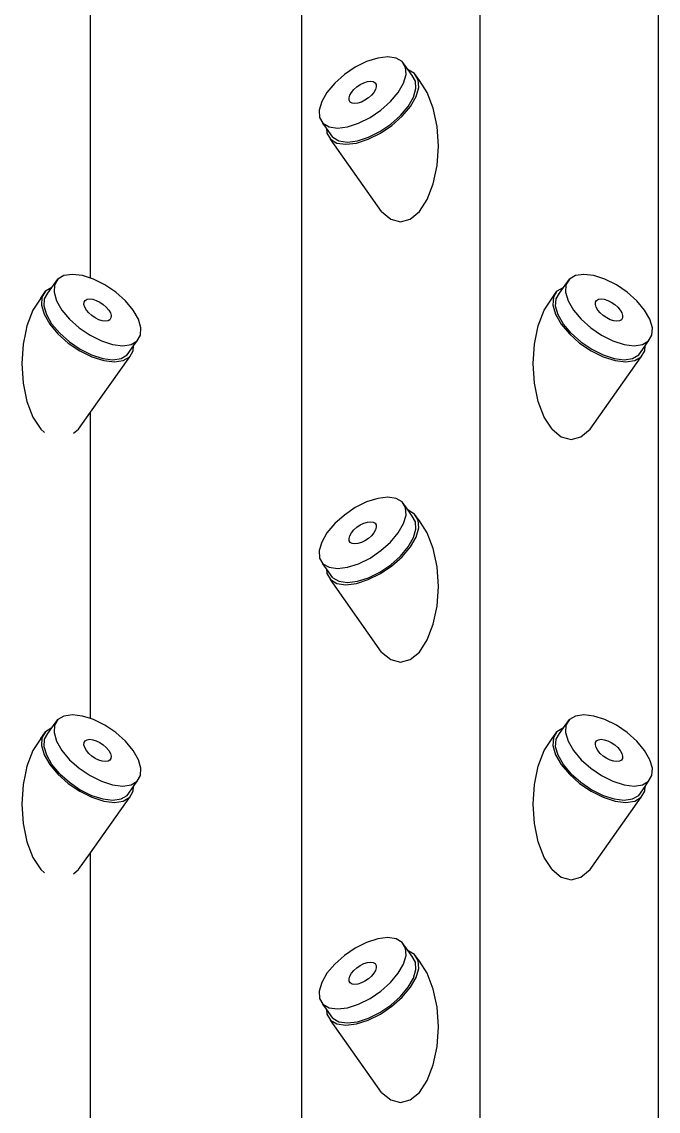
# Model space of a CAD drawing. Header units: metres. Extents: x -175 to 101, y -7 to 93.
# Drawn here: x 2.62 to 2.941, y 1.053 to 1.602 of the extents above; entities that cross this region are included whole.
import ezdxf

# ---------------------------------------------------------------- set-up
doc = ezdxf.new("R2010")
doc.units = ezdxf.units.M

msp = doc.modelspace()

# ---------------------------------------------------------------- linework, layer by layer
for p, q in [((2.76103, 0.0428), (2.76103, 1.98869)), ((2.85083, 0.0428), (2.85083, 1.98869)), ((2.94064, 1.98869), (2.94064, 0.0428)), ((2.6545, 1.47276), (2.6545, 1.6272)), ((2.79366, 1.58198), (2.78792, 1.57912)), ((2.79926, 1.58377), (2.79366, 1.58198)), ((2.80434, 1.58439), (2.79926, 1.58377)), ((2.80855, 1.58377), (2.80434, 1.58439)), ((2.81162, 1.58198), (2.80855, 1.58377)), ((2.81332, 1.57912), (2.81162, 1.58198)), ((2.81461, 1.57779), (2.81162, 1.58198)), ((2.78792, 1.57912), (2.78243, 1.5754)), ((2.81354, 1.5754), (2.81332, 1.57912)), ((2.81461, 1.57779), (2.81458, 1.57779)), ((2.81787, 1.57588), (2.81461, 1.57779)), ((2.81662, 1.57491), (2.81461, 1.57779)), ((2.77758, 1.57107), (2.77368, 1.56642)), ((2.78243, 1.5754), (2.77758, 1.57107)), ((2.79048, 1.57039), (2.79227, 1.57129)), ((2.79227, 1.57129), (2.79402, 1.57185)), ((2.79402, 1.57185), (2.79561, 1.57204)), ((2.79561, 1.57204), (2.79693, 1.57185)), ((2.79693, 1.57185), (2.79788, 1.57129)), ((2.79788, 1.57129), (2.79841, 1.57039)), ((2.8096, 1.56642), (2.81227, 1.57107)), ((2.81227, 1.57107), (2.81354, 1.5754)), ((2.81832, 1.57205), (2.81662, 1.57491)), ((2.81967, 1.57285), (2.81787, 1.57588)), ((2.82028, 1.57246), (2.81787, 1.57588)), ((2.81854, 1.56833), (2.81832, 1.57205)), ((2.81991, 1.5689), (2.81967, 1.57285)), ((2.82423, 1.5664), (2.82028, 1.57246)), ((2.77368, 1.56642), (2.771, 1.56178)), ((2.78519, 1.56497), (2.78603, 1.56642)), ((2.78603, 1.56642), (2.78724, 1.56788)), ((2.78724, 1.56788), (2.78876, 1.56923)), ((2.78876, 1.56923), (2.79048, 1.57039)), ((2.79725, 1.56642), (2.79603, 1.56497)), ((2.79809, 1.56788), (2.79725, 1.56642)), ((2.79848, 1.56923), (2.79809, 1.56788)), ((2.79841, 1.57039), (2.79848, 1.56923)), ((2.8057, 1.56178), (2.8096, 1.56642)), ((2.81727, 1.564), (2.81854, 1.56833)), ((2.81856, 1.56429), (2.81991, 1.5689)), ((2.82727, 1.55849), (2.82423, 1.5664)), ((2.771, 1.56178), (2.76973, 1.55744)), ((2.78479, 1.56362), (2.78519, 1.56497)), ((2.78486, 1.56246), (2.78479, 1.56362)), ((2.7854, 1.56156), (2.78486, 1.56246)), ((2.78635, 1.561), (2.7854, 1.56156)), ((2.78767, 1.56081), (2.78635, 1.561)), ((2.78926, 1.561), (2.78767, 1.56081)), ((2.79101, 1.56156), (2.78926, 1.561)), ((2.7928, 1.56246), (2.79101, 1.56156)), ((2.79452, 1.56362), (2.7928, 1.56246)), ((2.79603, 1.56497), (2.79452, 1.56362)), ((2.80084, 1.55744), (2.8057, 1.56178)), ((2.8146, 1.55935), (2.81727, 1.564)), ((2.81572, 1.55935), (2.81856, 1.56429)), ((2.76973, 1.55744), (2.76996, 1.55372)), ((2.79536, 1.55372), (2.80084, 1.55744)), ((2.80584, 1.55037), (2.8107, 1.55471)), ((2.80642, 1.54981), (2.81158, 1.55441)), ((2.8107, 1.55471), (2.8146, 1.55935)), ((2.81158, 1.55441), (2.81572, 1.55935)), ((2.82917, 1.54929), (2.82727, 1.55849)), ((2.76996, 1.55372), (2.77166, 1.55087)), ((2.77166, 1.55087), (2.77472, 1.54908)), ((2.77345, 1.54833), (2.77166, 1.55087)), ((2.77472, 1.54908), (2.77894, 1.54846)), ((2.77894, 1.54846), (2.78402, 1.54908)), ((2.78402, 1.54908), (2.78962, 1.55087)), ((2.78962, 1.55087), (2.79536, 1.55372)), ((2.80036, 1.54665), (2.80584, 1.55037)), ((2.80059, 1.54586), (2.80642, 1.54981)), ((2.82982, 1.53941), (2.82917, 1.54929)), ((2.77345, 1.54833), (2.7736, 1.54586)), ((2.77666, 1.5438), (2.77345, 1.54833)), ((2.7736, 1.54586), (2.77541, 1.54283)), ((2.77666, 1.5438), (2.77972, 1.54201)), ((2.78902, 1.54201), (2.79462, 1.5438)), ((2.79449, 1.54283), (2.80059, 1.54586)), ((2.79462, 1.5438), (2.80036, 1.54665)), ((2.77541, 1.54283), (2.77867, 1.54092)), ((2.8012, 1.50636), (2.77541, 1.54283)), ((2.77867, 1.54092), (2.78315, 1.54027)), ((2.77972, 1.54201), (2.78394, 1.54139)), ((2.78315, 1.54027), (2.78854, 1.54092)), ((2.78394, 1.54139), (2.78902, 1.54201)), ((2.78854, 1.54092), (2.79449, 1.54283)), ((2.82917, 1.52952), (2.82982, 1.53941)), ((2.82727, 1.52033), (2.82917, 1.52952)), ((2.82423, 1.51242), (2.82727, 1.52033)), ((2.82028, 1.50636), (2.82423, 1.51242)), ((2.8012, 1.50636), (2.8058, 1.50255)), ((2.81568, 1.50255), (2.82028, 1.50636)), ((2.8058, 1.50255), (2.81074, 1.50125)), ((2.81074, 1.50125), (2.81568, 1.50255)), ((2.63504, 1.46809), (2.63804, 1.47228)), ((2.63804, 1.47228), (2.63634, 1.46943)), ((2.6411, 1.47407), (2.63804, 1.47228)), ((2.64532, 1.47469), (2.6411, 1.47407)), ((2.6504, 1.47407), (2.64532, 1.47469)), ((2.6545, 1.47276), (2.6504, 1.47407)), ((2.656, 1.47228), (2.6545, 1.47276)), ((2.66174, 1.46943), (2.656, 1.47228)), ((2.89285, 1.46809), (2.89584, 1.47228)), ((2.89584, 1.47228), (2.89414, 1.46943)), ((2.89891, 1.47407), (2.89584, 1.47228)), ((2.90312, 1.47469), (2.89891, 1.47407)), ((2.9082, 1.47407), (2.90312, 1.47469)), ((2.91381, 1.47228), (2.9082, 1.47407)), ((2.91954, 1.46943), (2.91381, 1.47228)), ((2.63504, 1.46809), (2.63179, 1.46618)), ((2.63304, 1.46521), (2.63504, 1.46809)), ((2.63508, 1.46809), (2.63504, 1.46809)), ((2.63634, 1.46943), (2.63611, 1.46571)), ((2.66722, 1.46571), (2.66174, 1.46943)), ((2.89285, 1.46809), (2.8896, 1.46618)), ((2.89084, 1.46521), (2.89285, 1.46809)), ((2.89288, 1.46809), (2.89285, 1.46809)), ((2.89414, 1.46943), (2.89392, 1.46571)), ((2.92503, 1.46571), (2.91954, 1.46943)), ((2.62937, 1.46277), (2.62542, 1.4567)), ((2.62937, 1.46277), (2.63179, 1.46618)), ((2.62998, 1.46315), (2.62974, 1.4592)), ((2.63179, 1.46618), (2.62998, 1.46315)), ((2.63111, 1.45863), (2.63134, 1.46235)), ((2.63134, 1.46235), (2.63304, 1.46521)), ((2.63611, 1.46571), (2.63738, 1.46137)), ((2.63738, 1.46137), (2.64006, 1.45673)), ((2.65124, 1.46069), (2.65177, 1.46159)), ((2.65177, 1.46159), (2.65273, 1.46215)), ((2.65273, 1.46215), (2.65405, 1.46234)), ((2.65405, 1.46234), (2.65564, 1.46215)), ((2.65564, 1.46215), (2.65739, 1.46159)), ((2.65739, 1.46159), (2.65918, 1.46069)), ((2.67208, 1.46137), (2.66722, 1.46571)), ((2.67598, 1.45673), (2.67208, 1.46137)), ((2.88323, 1.4567), (2.88718, 1.46277)), ((2.88718, 1.46277), (2.8896, 1.46618)), ((2.88779, 1.46315), (2.88755, 1.4592)), ((2.8896, 1.46618), (2.88779, 1.46315)), ((2.88892, 1.45863), (2.88914, 1.46235)), ((2.88914, 1.46235), (2.89084, 1.46521)), ((2.89392, 1.46571), (2.89519, 1.46137)), ((2.89519, 1.46137), (2.89786, 1.45673)), ((2.90905, 1.46069), (2.90958, 1.46159)), ((2.90958, 1.46159), (2.91054, 1.46215)), ((2.91054, 1.46215), (2.91185, 1.46234)), ((2.91185, 1.46234), (2.91344, 1.46215)), ((2.91344, 1.46215), (2.91519, 1.46159)), ((2.91519, 1.46159), (2.91699, 1.46069)), ((2.92988, 1.46137), (2.92503, 1.46571)), ((2.93378, 1.45673), (2.92988, 1.46137)), ((2.62542, 1.4567), (2.62239, 1.4488)), ((2.62974, 1.4592), (2.63109, 1.45459)), ((2.63238, 1.4543), (2.63111, 1.45863)), ((2.64006, 1.45673), (2.64396, 1.45208)), ((2.65117, 1.45953), (2.65124, 1.46069)), ((2.65157, 1.45818), (2.65117, 1.45953)), ((2.6524, 1.45673), (2.65157, 1.45818)), ((2.65362, 1.45527), (2.6524, 1.45673)), ((2.65514, 1.45392), (2.65362, 1.45527)), ((2.65918, 1.46069), (2.66089, 1.45953)), ((2.66089, 1.45953), (2.66241, 1.45818)), ((2.66241, 1.45818), (2.66363, 1.45673)), ((2.66363, 1.45673), (2.66447, 1.45527)), ((2.66447, 1.45527), (2.66486, 1.45392)), ((2.67865, 1.45208), (2.67598, 1.45673)), ((2.8802, 1.4488), (2.88323, 1.4567)), ((2.88755, 1.4592), (2.8889, 1.45459)), ((2.89019, 1.4543), (2.88892, 1.45863)), ((2.89786, 1.45673), (2.90176, 1.45208)), ((2.90898, 1.45953), (2.90905, 1.46069)), ((2.90937, 1.45818), (2.90898, 1.45953)), ((2.91021, 1.45673), (2.90937, 1.45818)), ((2.91143, 1.45527), (2.91021, 1.45673)), ((2.91295, 1.45392), (2.91143, 1.45527)), ((2.91699, 1.46069), (2.9187, 1.45953)), ((2.9187, 1.45953), (2.92022, 1.45818)), ((2.92022, 1.45818), (2.92144, 1.45673)), ((2.92144, 1.45673), (2.92227, 1.45527)), ((2.92227, 1.45527), (2.92267, 1.45392)), ((2.93646, 1.45208), (2.93378, 1.45673)), ((2.63109, 1.45459), (2.63393, 1.44965)), ((2.63506, 1.44965), (2.63238, 1.4543)), ((2.64396, 1.45208), (2.64881, 1.44774)), ((2.65685, 1.45276), (2.65514, 1.45392)), ((2.65865, 1.45186), (2.65685, 1.45276)), ((2.6604, 1.4513), (2.65865, 1.45186)), ((2.66199, 1.45111), (2.6604, 1.4513)), ((2.6633, 1.4513), (2.66199, 1.45111)), ((2.66426, 1.45186), (2.6633, 1.4513)), ((2.66479, 1.45276), (2.66426, 1.45186)), ((2.66486, 1.45392), (2.66479, 1.45276)), ((2.67992, 1.44774), (2.67865, 1.45208)), ((2.8889, 1.45459), (2.89174, 1.44965)), ((2.89286, 1.44965), (2.89019, 1.4543)), ((2.90176, 1.45208), (2.90662, 1.44774)), ((2.91466, 1.45276), (2.91295, 1.45392)), ((2.91645, 1.45186), (2.91466, 1.45276)), ((2.9182, 1.4513), (2.91645, 1.45186)), ((2.91979, 1.45111), (2.9182, 1.4513)), ((2.92111, 1.4513), (2.91979, 1.45111)), ((2.92207, 1.45186), (2.92111, 1.4513)), ((2.9226, 1.45276), (2.92207, 1.45186)), ((2.92267, 1.45392), (2.9226, 1.45276)), ((2.93773, 1.44774), (2.93646, 1.45208)), ((2.62166, 1.44529), (2.62048, 1.43959)), ((2.62183, 1.44609), (2.62166, 1.44529)), ((2.62169, 1.44579), (2.62166, 1.44529)), ((2.62239, 1.4488), (2.62183, 1.44609)), ((2.63393, 1.44965), (2.63808, 1.44472)), ((2.63896, 1.44501), (2.63506, 1.44965)), ((2.63808, 1.44472), (2.64324, 1.44011)), ((2.63896, 1.44501), (2.64381, 1.44067)), ((2.64881, 1.44774), (2.6543, 1.44403)), ((2.6797, 1.44403), (2.67992, 1.44774)), ((2.87829, 1.43959), (2.8802, 1.4488)), ((2.89174, 1.44965), (2.89588, 1.44472)), ((2.89676, 1.44501), (2.89286, 1.44965)), ((2.89588, 1.44472), (2.90104, 1.44011)), ((2.89676, 1.44501), (2.90162, 1.44067)), ((2.90662, 1.44774), (2.9121, 1.44403)), ((2.9375, 1.44403), (2.93773, 1.44774)), ((2.62048, 1.43959), (2.61983, 1.42971)), ((2.64324, 1.44011), (2.64906, 1.43616)), ((2.64381, 1.44067), (2.6493, 1.43695)), ((2.6543, 1.44403), (2.66004, 1.44117)), ((2.66004, 1.44117), (2.66564, 1.43938)), ((2.66564, 1.43938), (2.67072, 1.43876)), ((2.67072, 1.43876), (2.67493, 1.43938)), ((2.67493, 1.43938), (2.678, 1.44117)), ((2.6762, 1.43863), (2.678, 1.44117)), ((2.678, 1.44117), (2.6797, 1.44403)), ((2.87764, 1.42971), (2.87829, 1.43959)), ((2.90104, 1.44011), (2.90687, 1.43616)), ((2.90162, 1.44067), (2.9071, 1.43695)), ((2.9121, 1.44403), (2.91784, 1.44117)), ((2.91784, 1.44117), (2.92344, 1.43938)), ((2.92344, 1.43938), (2.92852, 1.43876)), ((2.92852, 1.43876), (2.93274, 1.43938)), ((2.93274, 1.43938), (2.9358, 1.44117)), ((2.93401, 1.43863), (2.9358, 1.44117)), ((2.9358, 1.44117), (2.9375, 1.44403)), ((2.64906, 1.43616), (2.65516, 1.43313)), ((2.6493, 1.43695), (2.65504, 1.4341)), ((2.65504, 1.4341), (2.66064, 1.43231)), ((2.66993, 1.43231), (2.673, 1.4341)), ((2.673, 1.4341), (2.6762, 1.43863)), ((2.67424, 1.43313), (2.67605, 1.43616)), ((2.67605, 1.43616), (2.6762, 1.43863)), ((2.90687, 1.43616), (2.91297, 1.43313)), ((2.9071, 1.43695), (2.91284, 1.4341)), ((2.91284, 1.4341), (2.91844, 1.43231)), ((2.92774, 1.43231), (2.9308, 1.4341)), ((2.9308, 1.4341), (2.93401, 1.43863)), ((2.93205, 1.43313), (2.93386, 1.43616)), ((2.93386, 1.43616), (2.93401, 1.43863)), ((2.61983, 1.42971), (2.62048, 1.41983)), ((2.6545, 1.4052), (2.67424, 1.43313)), ((2.65516, 1.43313), (2.66111, 1.43122)), ((2.66064, 1.43231), (2.66572, 1.43169)), ((2.66111, 1.43122), (2.66651, 1.43057)), ((2.66572, 1.43169), (2.66993, 1.43231)), ((2.66651, 1.43057), (2.67099, 1.43122)), ((2.67099, 1.43122), (2.67424, 1.43313)), ((2.87829, 1.41983), (2.87764, 1.42971)), ((2.90626, 1.39666), (2.93205, 1.43313)), ((2.91297, 1.43313), (2.91892, 1.43122)), ((2.91844, 1.43231), (2.92352, 1.43169)), ((2.91892, 1.43122), (2.92432, 1.43057)), ((2.92352, 1.43169), (2.92774, 1.43231)), ((2.92432, 1.43057), (2.9288, 1.43122)), ((2.9288, 1.43122), (2.93205, 1.43313)), ((2.62048, 1.41983), (2.62239, 1.41063)), ((2.8802, 1.41063), (2.87829, 1.41983)), ((2.62239, 1.41063), (2.62542, 1.40272)), ((2.88323, 1.40272), (2.8802, 1.41063)), ((2.62542, 1.40272), (2.62937, 1.39666)), ((2.64846, 1.39666), (2.6545, 1.4052)), ((2.6545, 1.25076), (2.6545, 1.4052)), ((2.88718, 1.39666), (2.88323, 1.40272)), ((2.62937, 1.39666), (2.63129, 1.39507)), ((2.64598, 1.39461), (2.64846, 1.39666)), ((2.88718, 1.39666), (2.89178, 1.39285)), ((2.90166, 1.39285), (2.90626, 1.39666)), ((2.89178, 1.39285), (2.89672, 1.39155)), ((2.89672, 1.39155), (2.90166, 1.39285)), ((2.80434, 1.36239), (2.79926, 1.36177)), ((2.80855, 1.36177), (2.80434, 1.36239)), ((2.78792, 1.35712), (2.78243, 1.3534)), ((2.79366, 1.35998), (2.78792, 1.35712)), ((2.79926, 1.36177), (2.79366, 1.35998)), ((2.81162, 1.35998), (2.80855, 1.36177)), ((2.81332, 1.35712), (2.81162, 1.35998)), ((2.81461, 1.35579), (2.81162, 1.35998)), ((2.81354, 1.3534), (2.81332, 1.35712)), ((2.78243, 1.3534), (2.77758, 1.34907)), ((2.81227, 1.34907), (2.81354, 1.3534)), ((2.81461, 1.35579), (2.81458, 1.35579)), ((2.81787, 1.35388), (2.81461, 1.35579)), ((2.81662, 1.35291), (2.81461, 1.35579)), ((2.81832, 1.35005), (2.81662, 1.35291)), ((2.81967, 1.35085), (2.81787, 1.35388)), ((2.82028, 1.35046), (2.81787, 1.35388)), ((2.77758, 1.34907), (2.77368, 1.34442)), ((2.78603, 1.34442), (2.78724, 1.34588)), ((2.78724, 1.34588), (2.78876, 1.34723)), ((2.78876, 1.34723), (2.79048, 1.34839)), ((2.79048, 1.34839), (2.79227, 1.34929)), ((2.79227, 1.34929), (2.79402, 1.34985)), ((2.79402, 1.34985), (2.79561, 1.35004)), ((2.79561, 1.35004), (2.79693, 1.34985)), ((2.79693, 1.34985), (2.79788, 1.34929)), ((2.79809, 1.34588), (2.79725, 1.34442)), ((2.79788, 1.34929), (2.79841, 1.34839)), ((2.79848, 1.34723), (2.79809, 1.34588)), ((2.79841, 1.34839), (2.79848, 1.34723)), ((2.8096, 1.34442), (2.81227, 1.34907)), ((2.81727, 1.342), (2.81854, 1.34633)), ((2.81854, 1.34633), (2.81832, 1.35005)), ((2.81856, 1.34229), (2.81991, 1.3469)), ((2.81991, 1.3469), (2.81967, 1.35085)), ((2.82423, 1.3444), (2.82028, 1.35046)), ((2.77368, 1.34442), (2.771, 1.33978)), ((2.78479, 1.34162), (2.78519, 1.34297)), ((2.78486, 1.34046), (2.78479, 1.34162)), ((2.7854, 1.33956), (2.78486, 1.34046)), ((2.78519, 1.34297), (2.78603, 1.34442)), ((2.7928, 1.34046), (2.79101, 1.33956)), ((2.79452, 1.34162), (2.7928, 1.34046)), ((2.79603, 1.34297), (2.79452, 1.34162)), ((2.79725, 1.34442), (2.79603, 1.34297)), ((2.8057, 1.33978), (2.8096, 1.34442)), ((2.8146, 1.33735), (2.81727, 1.342)), ((2.81572, 1.33735), (2.81856, 1.34229)), ((2.82727, 1.33649), (2.82423, 1.3444)), ((2.771, 1.33978), (2.76973, 1.33544)), ((2.76973, 1.33544), (2.76996, 1.33172)), ((2.78635, 1.339), (2.7854, 1.33956)), ((2.78767, 1.33881), (2.78635, 1.339)), ((2.78926, 1.339), (2.78767, 1.33881)), ((2.79101, 1.33956), (2.78926, 1.339)), ((2.79536, 1.33172), (2.80084, 1.33544)), ((2.80084, 1.33544), (2.8057, 1.33978)), ((2.8107, 1.33271), (2.8146, 1.33735)), ((2.81158, 1.33241), (2.81572, 1.33735)), ((2.82917, 1.32729), (2.82727, 1.33649)), ((2.76996, 1.33172), (2.77166, 1.32887)), ((2.78962, 1.32887), (2.79536, 1.33172)), ((2.80584, 1.32837), (2.8107, 1.33271)), ((2.80642, 1.32781), (2.81158, 1.33241)), ((2.77166, 1.32887), (2.77472, 1.32708)), ((2.77345, 1.32633), (2.77166, 1.32887)), ((2.77345, 1.32633), (2.7736, 1.32386)), ((2.77666, 1.3218), (2.77345, 1.32633)), ((2.7736, 1.32386), (2.77541, 1.32083)), ((2.77472, 1.32708), (2.77894, 1.32646)), ((2.77894, 1.32646), (2.78402, 1.32708)), ((2.78402, 1.32708), (2.78962, 1.32887)), ((2.79449, 1.32083), (2.80059, 1.32386)), ((2.79462, 1.3218), (2.80036, 1.32465)), ((2.80036, 1.32465), (2.80584, 1.32837)), ((2.80059, 1.32386), (2.80642, 1.32781)), ((2.82982, 1.31741), (2.82917, 1.32729)), ((2.77541, 1.32083), (2.77867, 1.31892)), ((2.8012, 1.28436), (2.77541, 1.32083)), ((2.77666, 1.3218), (2.77972, 1.32001)), ((2.77867, 1.31892), (2.78315, 1.31827)), ((2.77972, 1.32001), (2.78394, 1.31939)), ((2.78315, 1.31827), (2.78854, 1.31892)), ((2.78394, 1.31939), (2.78902, 1.32001)), ((2.78854, 1.31892), (2.79449, 1.32083)), ((2.78902, 1.32001), (2.79462, 1.3218)), ((2.82917, 1.30752), (2.82982, 1.31741)), ((2.82727, 1.29833), (2.82917, 1.30752)), ((2.82423, 1.29042), (2.82727, 1.29833)), ((2.82028, 1.28436), (2.82423, 1.29042)), ((2.8012, 1.28436), (2.8058, 1.28055)), ((2.8058, 1.28055), (2.81074, 1.27925)), ((2.81074, 1.27925), (2.81568, 1.28055)), ((2.81568, 1.28055), (2.82028, 1.28436)), ((2.6411, 1.25207), (2.63804, 1.25028)), ((2.64532, 1.25269), (2.6411, 1.25207)), ((2.6504, 1.25207), (2.64532, 1.25269)), ((2.6545, 1.25076), (2.6504, 1.25207)), ((2.89891, 1.25207), (2.89584, 1.25028)), ((2.90312, 1.25269), (2.89891, 1.25207)), ((2.9082, 1.25207), (2.90312, 1.25269)), ((2.91381, 1.25028), (2.9082, 1.25207)), ((2.63504, 1.24609), (2.63804, 1.25028)), ((2.63634, 1.24743), (2.63611, 1.24371)), ((2.63804, 1.25028), (2.63634, 1.24743)), ((2.656, 1.25028), (2.6545, 1.25076)), ((2.66174, 1.24743), (2.656, 1.25028)), ((2.66722, 1.24371), (2.66174, 1.24743)), ((2.89285, 1.24609), (2.89584, 1.25028)), ((2.89414, 1.24743), (2.89392, 1.24371)), ((2.89584, 1.25028), (2.89414, 1.24743)), ((2.91954, 1.24743), (2.91381, 1.25028)), ((2.92503, 1.24371), (2.91954, 1.24743)), ((2.62937, 1.24077), (2.63179, 1.24418)), ((2.62998, 1.24115), (2.62974, 1.2372)), ((2.63179, 1.24418), (2.62998, 1.24115)), ((2.63134, 1.24035), (2.63304, 1.24321)), ((2.63504, 1.24609), (2.63179, 1.24418)), ((2.63304, 1.24321), (2.63504, 1.24609)), ((2.63508, 1.24609), (2.63504, 1.24609)), ((2.63611, 1.24371), (2.63738, 1.23937)), ((2.67208, 1.23937), (2.66722, 1.24371)), ((2.88718, 1.24077), (2.8896, 1.24418)), ((2.88779, 1.24115), (2.88755, 1.2372)), ((2.8896, 1.24418), (2.88779, 1.24115)), ((2.88914, 1.24035), (2.89084, 1.24321)), ((2.89285, 1.24609), (2.8896, 1.24418)), ((2.89084, 1.24321), (2.89285, 1.24609)), ((2.89288, 1.24609), (2.89285, 1.24609)), ((2.89392, 1.24371), (2.89519, 1.23937)), ((2.92988, 1.23937), (2.92503, 1.24371)), ((2.62937, 1.24077), (2.62542, 1.2347)), ((2.62974, 1.2372), (2.63109, 1.23259)), ((2.63111, 1.23663), (2.63134, 1.24035)), ((2.63238, 1.2323), (2.63111, 1.23663)), ((2.63738, 1.23937), (2.64006, 1.23473)), ((2.65117, 1.23753), (2.65124, 1.23869)), ((2.65157, 1.23618), (2.65117, 1.23753)), ((2.65124, 1.23869), (2.65177, 1.23959)), ((2.6524, 1.23473), (2.65157, 1.23618)), ((2.65177, 1.23959), (2.65273, 1.24015)), ((2.65273, 1.24015), (2.65405, 1.24034)), ((2.65405, 1.24034), (2.65564, 1.24015)), ((2.65564, 1.24015), (2.65739, 1.23959)), ((2.65739, 1.23959), (2.65918, 1.23869)), ((2.65918, 1.23869), (2.66089, 1.23753)), ((2.66089, 1.23753), (2.66241, 1.23618)), ((2.66241, 1.23618), (2.66363, 1.23473)), ((2.67598, 1.23473), (2.67208, 1.23937)), ((2.88323, 1.2347), (2.88718, 1.24077)), ((2.88755, 1.2372), (2.8889, 1.23259)), ((2.88892, 1.23663), (2.88914, 1.24035)), ((2.89019, 1.2323), (2.88892, 1.23663)), ((2.89519, 1.23937), (2.89786, 1.23473)), ((2.90898, 1.23753), (2.90905, 1.23869)), ((2.90937, 1.23618), (2.90898, 1.23753)), ((2.90905, 1.23869), (2.90958, 1.23959)), ((2.91021, 1.23473), (2.90937, 1.23618)), ((2.90958, 1.23959), (2.91054, 1.24015)), ((2.91054, 1.24015), (2.91185, 1.24034)), ((2.91185, 1.24034), (2.91344, 1.24015)), ((2.91344, 1.24015), (2.91519, 1.23959)), ((2.91519, 1.23959), (2.91699, 1.23869)), ((2.91699, 1.23869), (2.9187, 1.23753)), ((2.9187, 1.23753), (2.92022, 1.23618)), ((2.92022, 1.23618), (2.92144, 1.23473)), ((2.93378, 1.23473), (2.92988, 1.23937)), ((2.62542, 1.2347), (2.62239, 1.2268)), ((2.63109, 1.23259), (2.63393, 1.22765)), ((2.63506, 1.22765), (2.63238, 1.2323)), ((2.64006, 1.23473), (2.64396, 1.23008)), ((2.64396, 1.23008), (2.64881, 1.22574)), ((2.65362, 1.23327), (2.6524, 1.23473)), ((2.65514, 1.23192), (2.65362, 1.23327)), ((2.65685, 1.23076), (2.65514, 1.23192)), ((2.65865, 1.22986), (2.65685, 1.23076)), ((2.66363, 1.23473), (2.66447, 1.23327)), ((2.66479, 1.23076), (2.66426, 1.22986)), ((2.66447, 1.23327), (2.66486, 1.23192)), ((2.66486, 1.23192), (2.66479, 1.23076)), ((2.67865, 1.23008), (2.67598, 1.23473)), ((2.67992, 1.22574), (2.67865, 1.23008)), ((2.8802, 1.2268), (2.88323, 1.2347)), ((2.8889, 1.23259), (2.89174, 1.22765)), ((2.89286, 1.22765), (2.89019, 1.2323)), ((2.89786, 1.23473), (2.90176, 1.23008)), ((2.90176, 1.23008), (2.90662, 1.22574)), ((2.91143, 1.23327), (2.91021, 1.23473)), ((2.91295, 1.23192), (2.91143, 1.23327)), ((2.91466, 1.23076), (2.91295, 1.23192)), ((2.91645, 1.22986), (2.91466, 1.23076)), ((2.92144, 1.23473), (2.92227, 1.23327)), ((2.9226, 1.23076), (2.92207, 1.22986)), ((2.92227, 1.23327), (2.92267, 1.23192)), ((2.92267, 1.23192), (2.9226, 1.23076)), ((2.93646, 1.23008), (2.93378, 1.23473)), ((2.93773, 1.22574), (2.93646, 1.23008)), ((2.62239, 1.2268), (2.62183, 1.22409)), ((2.63393, 1.22765), (2.63808, 1.22272)), ((2.63896, 1.22301), (2.63506, 1.22765)), ((2.64881, 1.22574), (2.6543, 1.22203)), ((2.6604, 1.2293), (2.65865, 1.22986)), ((2.66199, 1.22911), (2.6604, 1.2293)), ((2.6633, 1.2293), (2.66199, 1.22911)), ((2.66426, 1.22986), (2.6633, 1.2293)), ((2.6797, 1.22203), (2.67992, 1.22574)), ((2.87829, 1.21759), (2.8802, 1.2268)), ((2.89174, 1.22765), (2.89588, 1.22272)), ((2.89676, 1.22301), (2.89286, 1.22765)), ((2.90662, 1.22574), (2.9121, 1.22203)), ((2.9182, 1.2293), (2.91645, 1.22986)), ((2.91979, 1.22911), (2.9182, 1.2293)), ((2.92111, 1.2293), (2.91979, 1.22911)), ((2.92207, 1.22986), (2.92111, 1.2293)), ((2.9375, 1.22203), (2.93773, 1.22574)), ((2.62166, 1.22329), (2.62048, 1.21759)), ((2.62183, 1.22409), (2.62166, 1.22329)), ((2.62169, 1.22379), (2.62166, 1.22329)), ((2.63808, 1.22272), (2.64324, 1.21811)), ((2.63896, 1.22301), (2.64381, 1.21867)), ((2.6543, 1.22203), (2.66004, 1.21917)), ((2.66004, 1.21917), (2.66564, 1.21738)), ((2.67493, 1.21738), (2.678, 1.21917)), ((2.6762, 1.21663), (2.678, 1.21917)), ((2.678, 1.21917), (2.6797, 1.22203)), ((2.89588, 1.22272), (2.90104, 1.21811)), ((2.89676, 1.22301), (2.90162, 1.21867)), ((2.9121, 1.22203), (2.91784, 1.21917)), ((2.91784, 1.21917), (2.92344, 1.21738)), ((2.93274, 1.21738), (2.9358, 1.21917)), ((2.93401, 1.21663), (2.9358, 1.21917)), ((2.9358, 1.21917), (2.9375, 1.22203)), ((2.62048, 1.21759), (2.61983, 1.20771)), ((2.64324, 1.21811), (2.64906, 1.21416)), ((2.64381, 1.21867), (2.6493, 1.21495)), ((2.64906, 1.21416), (2.65516, 1.21113)), ((2.6493, 1.21495), (2.65504, 1.2121)), ((2.66564, 1.21738), (2.67072, 1.21676)), ((2.67072, 1.21676), (2.67493, 1.21738)), ((2.673, 1.2121), (2.6762, 1.21663)), ((2.67424, 1.21113), (2.67605, 1.21416)), ((2.67605, 1.21416), (2.6762, 1.21663)), ((2.87764, 1.20771), (2.87829, 1.21759)), ((2.90104, 1.21811), (2.90687, 1.21416)), ((2.90162, 1.21867), (2.9071, 1.21495)), ((2.90687, 1.21416), (2.91297, 1.21113)), ((2.9071, 1.21495), (2.91284, 1.2121)), ((2.92344, 1.21738), (2.92852, 1.21676)), ((2.92852, 1.21676), (2.93274, 1.21738)), ((2.9308, 1.2121), (2.93401, 1.21663)), ((2.93205, 1.21113), (2.93386, 1.21416)), ((2.93386, 1.21416), (2.93401, 1.21663)), ((2.6545, 1.1832), (2.67424, 1.21113)), ((2.65504, 1.2121), (2.66064, 1.21031)), ((2.65516, 1.21113), (2.66111, 1.20922)), ((2.66064, 1.21031), (2.66572, 1.20969)), ((2.66111, 1.20922), (2.66651, 1.20857)), ((2.66572, 1.20969), (2.66993, 1.21031)), ((2.66651, 1.20857), (2.67099, 1.20922)), ((2.66993, 1.21031), (2.673, 1.2121)), ((2.67099, 1.20922), (2.67424, 1.21113)), ((2.90626, 1.17466), (2.93205, 1.21113)), ((2.91284, 1.2121), (2.91844, 1.21031)), ((2.91297, 1.21113), (2.91892, 1.20922)), ((2.91844, 1.21031), (2.92352, 1.20969)), ((2.91892, 1.20922), (2.92432, 1.20857)), ((2.92352, 1.20969), (2.92774, 1.21031)), ((2.92432, 1.20857), (2.9288, 1.20922)), ((2.92774, 1.21031), (2.9308, 1.2121)), ((2.9288, 1.20922), (2.93205, 1.21113)), ((2.61983, 1.20771), (2.62048, 1.19783)), ((2.87829, 1.19783), (2.87764, 1.20771)), ((2.62048, 1.19783), (2.62239, 1.18863)), ((2.8802, 1.18863), (2.87829, 1.19783)), ((2.62239, 1.18863), (2.62542, 1.18072)), ((2.88323, 1.18072), (2.8802, 1.18863)), ((2.62542, 1.18072), (2.62937, 1.17466)), ((2.64846, 1.17466), (2.6545, 1.1832)), ((2.6545, 1.02876), (2.6545, 1.1832)), ((2.88718, 1.17466), (2.88323, 1.18072)), ((2.62937, 1.17466), (2.63129, 1.17307)), ((2.64598, 1.17261), (2.64846, 1.17466)), ((2.88718, 1.17466), (2.89178, 1.17085)), ((2.89178, 1.17085), (2.89672, 1.16955)), ((2.89672, 1.16955), (2.90166, 1.17085)), ((2.90166, 1.17085), (2.90626, 1.17466)), ((2.79366, 1.13798), (2.78792, 1.13512)), ((2.79926, 1.13977), (2.79366, 1.13798)), ((2.80434, 1.14039), (2.79926, 1.13977)), ((2.80855, 1.13977), (2.80434, 1.14039)), ((2.81162, 1.13798), (2.80855, 1.13977)), ((2.81332, 1.13512), (2.81162, 1.13798)), ((2.81461, 1.13379), (2.81162, 1.13798)), ((2.78243, 1.1314), (2.77758, 1.12707)), ((2.78792, 1.13512), (2.78243, 1.1314)), ((2.81227, 1.12707), (2.81354, 1.1314)), ((2.81354, 1.1314), (2.81332, 1.13512)), ((2.81461, 1.13379), (2.81458, 1.13379)), ((2.81787, 1.13188), (2.81461, 1.13379)), ((2.81662, 1.13091), (2.81461, 1.13379)), ((2.81967, 1.12885), (2.81787, 1.13188)), ((2.82028, 1.12846), (2.81787, 1.13188)), ((2.77758, 1.12707), (2.77368, 1.12242)), ((2.78876, 1.12523), (2.79048, 1.12639)), ((2.79048, 1.12639), (2.79227, 1.12729)), ((2.79227, 1.12729), (2.79402, 1.12785)), ((2.79402, 1.12785), (2.79561, 1.12804)), ((2.79561, 1.12804), (2.79693, 1.12785)), ((2.79693, 1.12785), (2.79788, 1.12729)), ((2.79788, 1.12729), (2.79841, 1.12639)), ((2.79841, 1.12639), (2.79848, 1.12523)), ((2.8096, 1.12242), (2.81227, 1.12707)), ((2.81832, 1.12805), (2.81662, 1.13091)), ((2.81854, 1.12433), (2.81832, 1.12805)), ((2.81991, 1.1249), (2.81967, 1.12885)), ((2.82423, 1.1224), (2.82028, 1.12846)), ((2.77368, 1.12242), (2.771, 1.11778)), ((2.78479, 1.11962), (2.78519, 1.12097)), ((2.78519, 1.12097), (2.78603, 1.12242)), ((2.78603, 1.12242), (2.78724, 1.12388)), ((2.78724, 1.12388), (2.78876, 1.12523)), ((2.79603, 1.12097), (2.79452, 1.11962)), ((2.79725, 1.12242), (2.79603, 1.12097)), ((2.79809, 1.12388), (2.79725, 1.12242)), ((2.79848, 1.12523), (2.79809, 1.12388)), ((2.8057, 1.11778), (2.8096, 1.12242)), ((2.81572, 1.11535), (2.81856, 1.12029)), ((2.81727, 1.12), (2.81854, 1.12433)), ((2.81856, 1.12029), (2.81991, 1.1249)), ((2.82727, 1.11449), (2.82423, 1.1224)), ((2.771, 1.11778), (2.76973, 1.11344)), ((2.78486, 1.11846), (2.78479, 1.11962)), ((2.7854, 1.11756), (2.78486, 1.11846)), ((2.78635, 1.117), (2.7854, 1.11756)), ((2.78767, 1.11681), (2.78635, 1.117)), ((2.78926, 1.117), (2.78767, 1.11681)), ((2.79101, 1.11756), (2.78926, 1.117)), ((2.7928, 1.11846), (2.79101, 1.11756)), ((2.79452, 1.11962), (2.7928, 1.11846)), ((2.80084, 1.11344), (2.8057, 1.11778)), ((2.8107, 1.11071), (2.8146, 1.11535)), ((2.81158, 1.11041), (2.81572, 1.11535)), ((2.8146, 1.11535), (2.81727, 1.12)), ((2.76973, 1.11344), (2.76996, 1.10972)), ((2.76996, 1.10972), (2.77166, 1.10687)), ((2.78962, 1.10687), (2.79536, 1.10972)), ((2.79536, 1.10972), (2.80084, 1.11344)), ((2.80584, 1.10637), (2.8107, 1.11071)), ((2.80642, 1.10581), (2.81158, 1.11041)), ((2.82917, 1.10529), (2.82727, 1.11449)), ((2.77166, 1.10687), (2.77472, 1.10508)), ((2.77345, 1.10433), (2.77166, 1.10687)), ((2.77345, 1.10433), (2.7736, 1.10186)), ((2.77666, 1.0998), (2.77345, 1.10433)), ((2.77472, 1.10508), (2.77894, 1.10446)), ((2.77894, 1.10446), (2.78402, 1.10508)), ((2.78402, 1.10508), (2.78962, 1.10687)), ((2.80036, 1.10265), (2.80584, 1.10637)), ((2.80059, 1.10186), (2.80642, 1.10581)), ((2.82982, 1.09541), (2.82917, 1.10529)), ((2.7736, 1.10186), (2.77541, 1.09883)), ((2.77541, 1.09883), (2.77867, 1.09692)), ((2.8012, 1.06236), (2.77541, 1.09883)), ((2.77666, 1.0998), (2.77972, 1.09801)), ((2.78854, 1.09692), (2.79449, 1.09883)), ((2.78902, 1.09801), (2.79462, 1.0998)), ((2.79449, 1.09883), (2.80059, 1.10186)), ((2.79462, 1.0998), (2.80036, 1.10265)), ((2.77867, 1.09692), (2.78315, 1.09627)), ((2.77972, 1.09801), (2.78394, 1.09739)), ((2.78315, 1.09627), (2.78854, 1.09692)), ((2.78394, 1.09739), (2.78902, 1.09801)), ((2.82917, 1.08552), (2.82982, 1.09541)), ((2.82727, 1.07633), (2.82917, 1.08552)), ((2.82423, 1.06842), (2.82727, 1.07633)), ((2.82028, 1.06236), (2.82423, 1.06842)), ((2.8012, 1.06236), (2.8058, 1.05855)), ((2.81568, 1.05855), (2.82028, 1.06236)), ((2.8058, 1.05855), (2.81074, 1.05725)), ((2.81074, 1.05725), (2.81568, 1.05855))]:
    msp.add_line(p, q)

doc.saveas('drawing.dxf')
